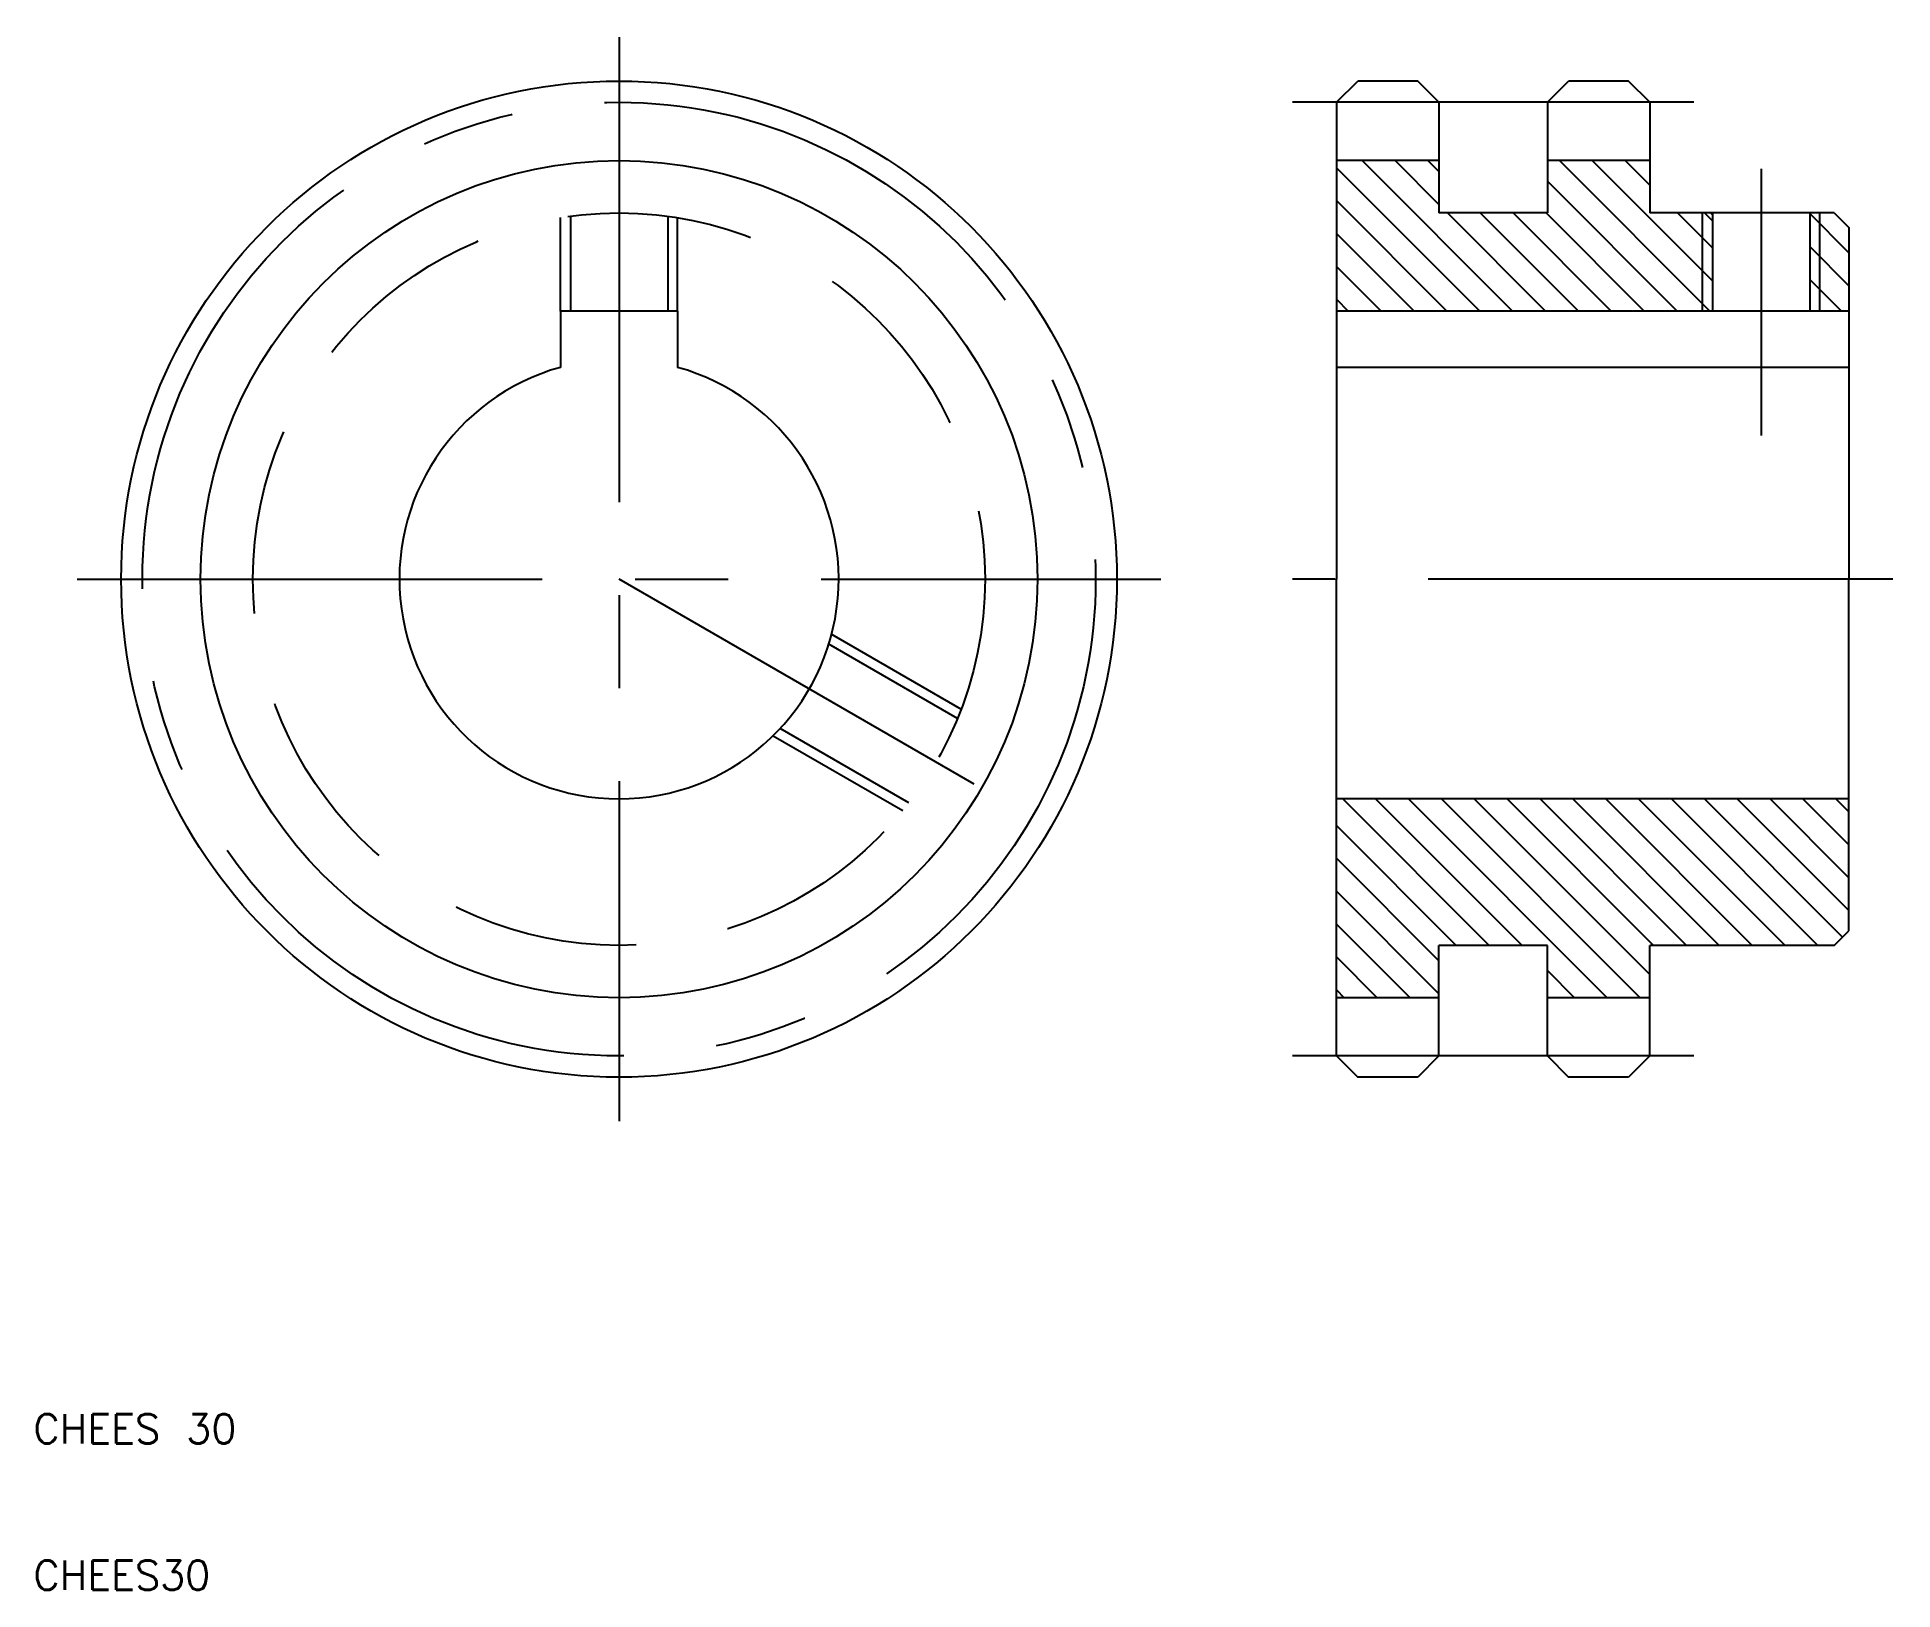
# Model space of a CAD drawing. Extents: x 10 to 137, y 10 to 116.
import ezdxf

# ---------------------------------------------------------------- set-up
doc = ezdxf.new("R2010")
doc.units = 0
doc.linetypes.add('CENTER', pattern=[50.8, 31.75, -6.35, 6.35, -6.35])
doc.linetypes.add('DASHED', pattern=[19.05, 12.7, -6.35])
doc.layers.get('0').update_dxf_attribs({"linetype": 'CONTINUOUS'})
doc.layers.add('CENTER', color=1, linetype='CENTER')
doc.styles.get("Standard").update_dxf_attribs({"font": 'txt.shx'})

msp = doc.modelspace()

# ---------------------------------------------------------------- linework, layer by layer
at = {"color": 7, "linetype": 'CONTINUOUS'}
for p, q in [((99, 111.55), (100.45, 113)), ((104.55, 113), (100.45, 113)), ((106, 111.55), (104.55, 113)), ((113.4, 111.55), (114.85, 113)), ((118.95, 113), (114.85, 113)), ((120.4, 111.55), (118.95, 113)), ((99, 111.55), (99, 79)), ((106, 111.55), (106, 104)), ((113.4, 111.55), (113.4, 104)), ((120.4, 111.55), (120.4, 104)), ((106, 107.575), (99, 107.575)), ((120.4, 107.575), (113.4, 107.575)), ((113.4, 104), (106, 104)), ((133, 104), (120.4, 104)), ((124.6765, 104), (124.6765, 97.3)), ((131.3235, 104), (131.3235, 97.3)), ((133, 104), (134, 103)), ((134, 103), (134, 79)), ((46, 97.3), (46, 93.456832)), ((54, 97.3), (46, 97.3)), ((54, 97.3), (54, 93.456832)), ((134, 97.3), (99, 97.3)), ((134, 93.456832), (99, 93.456832)), ((99, 46.45), (99, 79)), ((134, 55), (134, 79)), ((134, 64), (99, 64)), ((133, 54), (134, 55)), ((106, 46.45), (106, 54)), ((113.4, 54), (106, 54)), ((113.4, 46.45), (113.4, 54)), ((120.4, 46.45), (120.4, 54)), ((133, 54), (120.4, 54)), ((106, 50.425), (99, 50.425)), ((120.4, 50.425), (113.4, 50.425)), ((99, 46.45), (100.45, 45)), ((106, 46.45), (104.55, 45)), ((113.4, 46.45), (114.85, 45)), ((120.4, 46.45), (118.95, 45)), ((104.55, 45), (100.45, 45)), ((118.95, 45), (114.85, 45))]:
    msp.add_line(p, q, dxfattribs=at)
at = {"color": 3, "linetype": 'CONTINUOUS'}
for p, q in [((99, 107.08621), (108.78621, 97.3)), ((100.756274, 107.575), (111.031274, 97.3)), ((103.001338, 107.575), (106, 104.576338)), ((105.246402, 107.575), (106, 106.821402)), ((114.226658, 107.575), (124.501658, 97.3)), ((116.471722, 107.575), (124.6765, 99.370222)), ((118.716786, 107.575), (120.4, 105.891786)), ((113.4, 106.156594), (122.256594, 97.3)), ((99, 104.841145), (106.541145, 97.3)), ((106.576338, 104), (113.276338, 97.3)), ((108.821402, 104), (115.521402, 97.3)), ((111.066466, 104), (117.766466, 97.3)), ((113.31153, 104), (120.01153, 97.3)), ((122.291786, 104), (124.6765, 101.615286)), ((124, 97.3), (124, 104)), ((124.137639, 104), (124.6765, 103.461139)), ((124.53685, 104), (124.6765, 103.86035)), ((131.272042, 104), (134, 101.272042)), ((132, 97.3), (132, 104)), ((99, 102.596081), (104.296081, 97.3)), ((131.3235, 101.703478), (134, 99.026978)), ((99, 100.351017), (102.051017, 97.3)), ((131.3235, 99.458414), (133.481914, 97.3)), ((99, 98.105953), (99.805953, 97.3)), ((99.429993, 64), (109.429993, 54)), ((101.675057, 64), (111.675057, 54)), ((103.920121, 64), (117.495121, 50.425)), ((106.165185, 64), (119.740185, 50.425)), ((108.410249, 64), (120.4, 52.010249)), ((110.655313, 64), (120.655313, 54)), ((112.900377, 64), (122.900377, 54)), ((115.145441, 64), (125.145441, 54)), ((117.390505, 64), (127.390505, 54)), ((119.635569, 64), (129.635569, 54)), ((121.880633, 64), (131.880633, 54)), ((124.125697, 64), (133.562849, 54.562849)), ((126.370761, 64), (134, 56.370761)), ((128.615825, 64), (134, 58.615825)), ((130.860889, 64), (134, 60.860889)), ((133.105953, 64), (134, 63.105953)), ((99, 62.184929), (107.184929, 54)), ((99, 59.939865), (106, 52.939865)), ((99, 57.694801), (106, 50.694801)), ((99, 55.449737), (104.024737, 50.425)), ((99, 53.204673), (101.779673, 50.425)), ((113.4, 52.275057), (115.250057, 50.425)), ((99, 50.959609), (99.534609, 50.425))]:
    msp.add_line(p, q, dxfattribs=at)
at = {"color": 3, "linetype": 'DASHED'}
for p, q in [((46, 97.3), (46, 103.677925)), ((46.6765, 103.778102), (46.6765, 97.3)), ((53.3235, 103.778102), (53.3235, 97.3)), ((54, 97.3), (54, 103.677925)), ((64.519984, 75.235685), (73.37171, 70.125139)), ((73.120216, 69.489184), (64.329258, 74.564646)), ((69.796716, 63.732713), (61.005758, 68.808175)), ((60.519984, 68.307482), (69.37171, 63.196936))]:
    msp.add_line(p, q, dxfattribs=at)
at = {"color": 7, "linetype": 'CONTINUOUS'}
msp.add_circle((50, 79), 34, dxfattribs=at)
at = {"color": 3, "linetype": 'CONTINUOUS'}
msp.add_circle((50, 79), 28.575, dxfattribs=at)
at = {"color": 3, "linetype": 'DASHED'}
msp.add_circle((50, 79), 25, dxfattribs=at)
at = {"color": 7, "linetype": 'CONTINUOUS'}
msp.add_arc((50, 79), 15, 105.46601, 74.53399, dxfattribs=at)
at = {"layer": 'CENTER', "color": 1, "linetype": 'CENTER'}
for p, q in [((50, 116), (50, 42)), ((123.4, 111.55), (96, 111.55)), ((128, 107), (128, 88.8)), ((13, 79), (87, 79)), ((74.248711, 65), (50, 79)), ((137, 79), (96, 79)), ((123.4, 46.45), (96, 46.45))]:
    msp.add_line(p, q, dxfattribs=at)
msp.add_circle((50, 79), 32.55, dxfattribs=at)

# ---------------------------------------------------------------- texts
at = {"color": 7, "linetype": 'CONTINUOUS'}
for s, p in [('CHEES 30', (10, 20)), ('CHEES30', (10, 10))]:
    msp.add_text(s, height=2, dxfattribs=at).set_placement(p)

doc.saveas('drawing.dxf')
